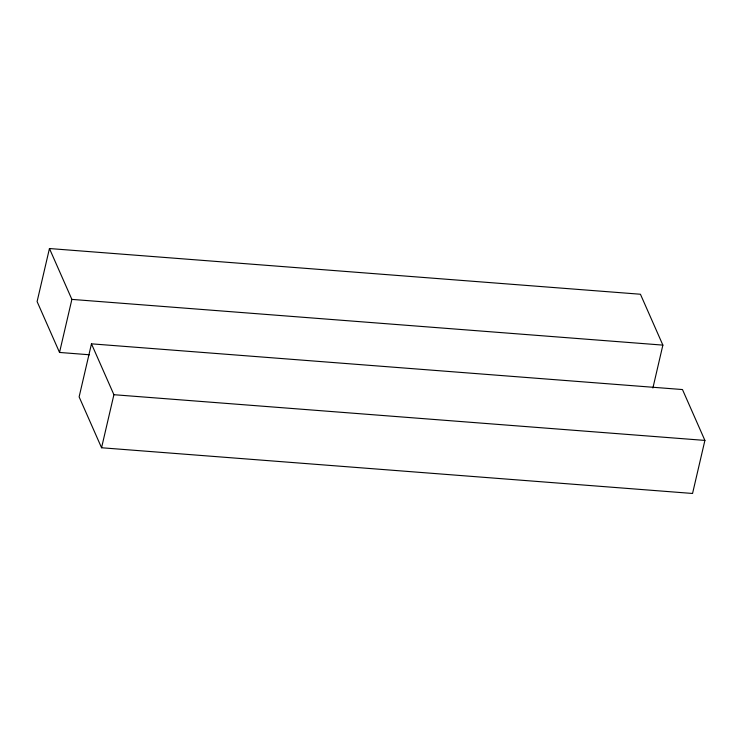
<?xml version="1.0" encoding="UTF-8"?>
<svg xmlns="http://www.w3.org/2000/svg" width="742" height="742" viewBox="0 0 742 742"><rect width="100%" height="100%" fill="white"/><g stroke="black" fill="none" stroke-linecap="round" stroke-linejoin="round"><path stroke-width="1.11" d="M652.895 388.001L662.875 345.113L640.439 294.24L49.445 248.533L37.1 301.586L59.527 352.45L89.541 354.778M59.527 352.45L71.881 299.397L49.445 248.533M91.47 343.834L79.125 396.887L101.561 447.76L692.555 493.467L704.9 440.414L682.473 389.55L91.47 343.834L113.906 394.707L101.561 447.76M71.881 299.397L662.875 345.113M113.906 394.707L704.9 440.414"/></g></svg>
